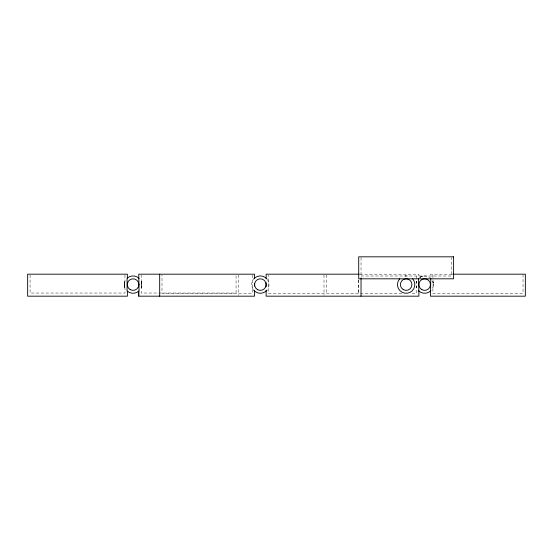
<?xml version="1.0" encoding="UTF-8"?>
<svg xmlns="http://www.w3.org/2000/svg" width="553" height="553" viewBox="0 0 553 553"><rect width="100%" height="100%" fill="white"/><g stroke="black" fill="none" stroke-linecap="round" stroke-linejoin="round"><path stroke-width="0.41" stroke-dasharray="2.77 2.07" d="M141.444 282.327L141.16 274.993M124.708 282.244C123.692 285.832 125.787 289.385 124.964 293.035L30.076 293.035L30.076 275.041M433.11 282.548L432.778 274.184M141.457 282.389L141.499 282.548A8.682 8.682 0 0 1 141.506 286.62L141.333 287.242L141.706 285.403M433.13 286.544A8.682 8.682 0 0 0 433.13 282.652L432.778 293.366L523.034 293.366L523.034 275.021M141.506 282.576L141.706 283.82C141.209 277.931 141.022 290.864 141.596 286.184M416.312 282.272L416.229 282.604A8.682 8.682 0 0 0 416.139 283.025L416.582 281.456L416.575 274.184M141.437 286.896L141.444 286.855A8.627 0.601 -84.1 0 1 141.45 286.44M124.964 274.993L124.971 281.456C123.195 282.929 125.773 290.636 124.529 286.157L124.971 287.74M124.964 281.484L124.529 283.039L124.971 281.456M416.582 281.456L416.139 283.039L416.229 282.604L416.575 293.366L411.612 293.366M124.715 282.224L124.909 281.622M416.326 282.23L416.568 281.505M433.027 286.972L432.764 287.747M432.902 287.373L433.006 287.035M141.202 287.622L141.416 286.972L141.167 293.035L236.055 293.035L236.055 275.041M141.167 287.719L141.416 286.972M359.837 274.184L418.891 274.184L418.891 278.131M451.946 274.184L430.462 274.184L430.462 277.343M361.033 276.009L451.289 276.009L451.289 257.663M401.872 293.366L268.454 293.366L268.454 275.021M432.764 281.456L433.206 283.012L432.971 282.051M141.153 281.456L141.312 281.892M432.902 281.83L433.02 282.21L432.778 281.484M141.167 281.484L141.596 283.012M141.209 281.601L141.409 282.217M416.139 286.157L416.582 287.747L416.139 286.157A8.682 8.682 0 0 0 416.215 286.544L416.139 286.157L416.527 287.595M361.033 257.663L361.033 277.571M358.717 280.025L358.717 293.366M358.717 280.025L358.717 293.366M326.311 275.021L326.311 293.366M324.003 275.035L324.003 295.33M252.258 275.021L252.258 293.366L161.994 293.366L161.994 275.021M238.481 275.035L238.481 295.33M419.554 277.592A8.682 8.682 0 0 1 429.792 277.592M416.229 282.576A8.316 0.636 -84.7 0 1 416.243 283.095M433.103 283.095A8.316 0.636 84.7 0 1 433.123 282.576M124.681 286.44A8.627 0.601 84.1 0 1 124.66 286.889M267.617 279.853A8.682 8.682 0 0 1 268.067 288.583M253.087 289.35A8.682 8.682 0 0 1 253.087 279.853M416.527 281.608L416.139 283.039L416.54 281.574M421.476 276.535L419.921 277.336L423.093 276.065L421.476 276.535M405.543 275.94L404.92 276.009A8.682 8.682 0 0 1 407.402 276.009L405.543 275.94M124.625 286.62L124.625 282.576A8.682 8.682 0 0 0 124.625 286.62"/><path stroke-width="0.83" d="M127.349 278.069L127.39 274.184L27.65 274.184L27.65 296.173L127.39 296.173L127.384 291.161M138.741 296.173L138.741 291.161L138.741 296.173L254.567 296.173L254.567 290.256M138.741 285.707L138.775 283.682M127.397 283.433L127.397 285.77M418.559 278.442L418.815 291.002M430.559 290.982L430.787 278.442M359.201 274.184L266.138 274.184L266.138 278.415M452.776 274.184L525.35 274.184L525.35 296.173L430.462 296.173L430.462 291.072M254.567 278.415L254.567 274.184L138.741 274.184L139.066 290.871A8.682 8.682 0 0 1 127.066 290.871L127.093 278.297A8.682 8.682 0 0 1 139.066 278.332L139.003 278.27M418.891 291.072L418.891 296.173L266.138 296.173L266.138 290.256M361.033 278.415L361.033 296.173M266.138 282.645L266.138 286.869M254.567 283.489L254.567 286.025M159.679 274.184L159.679 296.173M412.628 278.816A8.682 8.682 0 0 1 412.179 290.85A8.682 8.682 0 0 1 400.137 290.85A8.682 8.682 0 0 1 399.695 278.816M430.815 290.733A8.682 8.682 0 0 1 418.538 290.733M267.092 290.069A8.682 8.682 0 0 1 253.62 290.069M253.62 279.127A8.682 8.682 0 0 1 267.092 279.127M453.605 256.827L358.717 256.827L358.717 278.816L453.605 278.816L453.605 256.827M403.268 289.613A5.786 5.786 0 0 0 411.944 284.601A5.786 5.786 0 0 0 403.268 279.59A5.786 5.786 0 0 0 403.268 289.613M421.78 289.613A5.786 5.786 0 0 0 430.462 284.601A5.786 5.786 0 0 0 421.78 279.59A5.786 5.786 0 0 0 421.78 289.613M130.169 289.613A5.786 5.786 0 0 0 138.851 284.601A5.786 5.786 0 0 0 130.169 279.59A5.786 5.786 0 0 0 130.169 289.613M257.463 289.613A5.786 5.786 0 0 0 266.138 284.601A5.786 5.786 0 0 0 257.463 279.59A5.786 5.786 0 0 0 257.463 289.613"/></g></svg>
